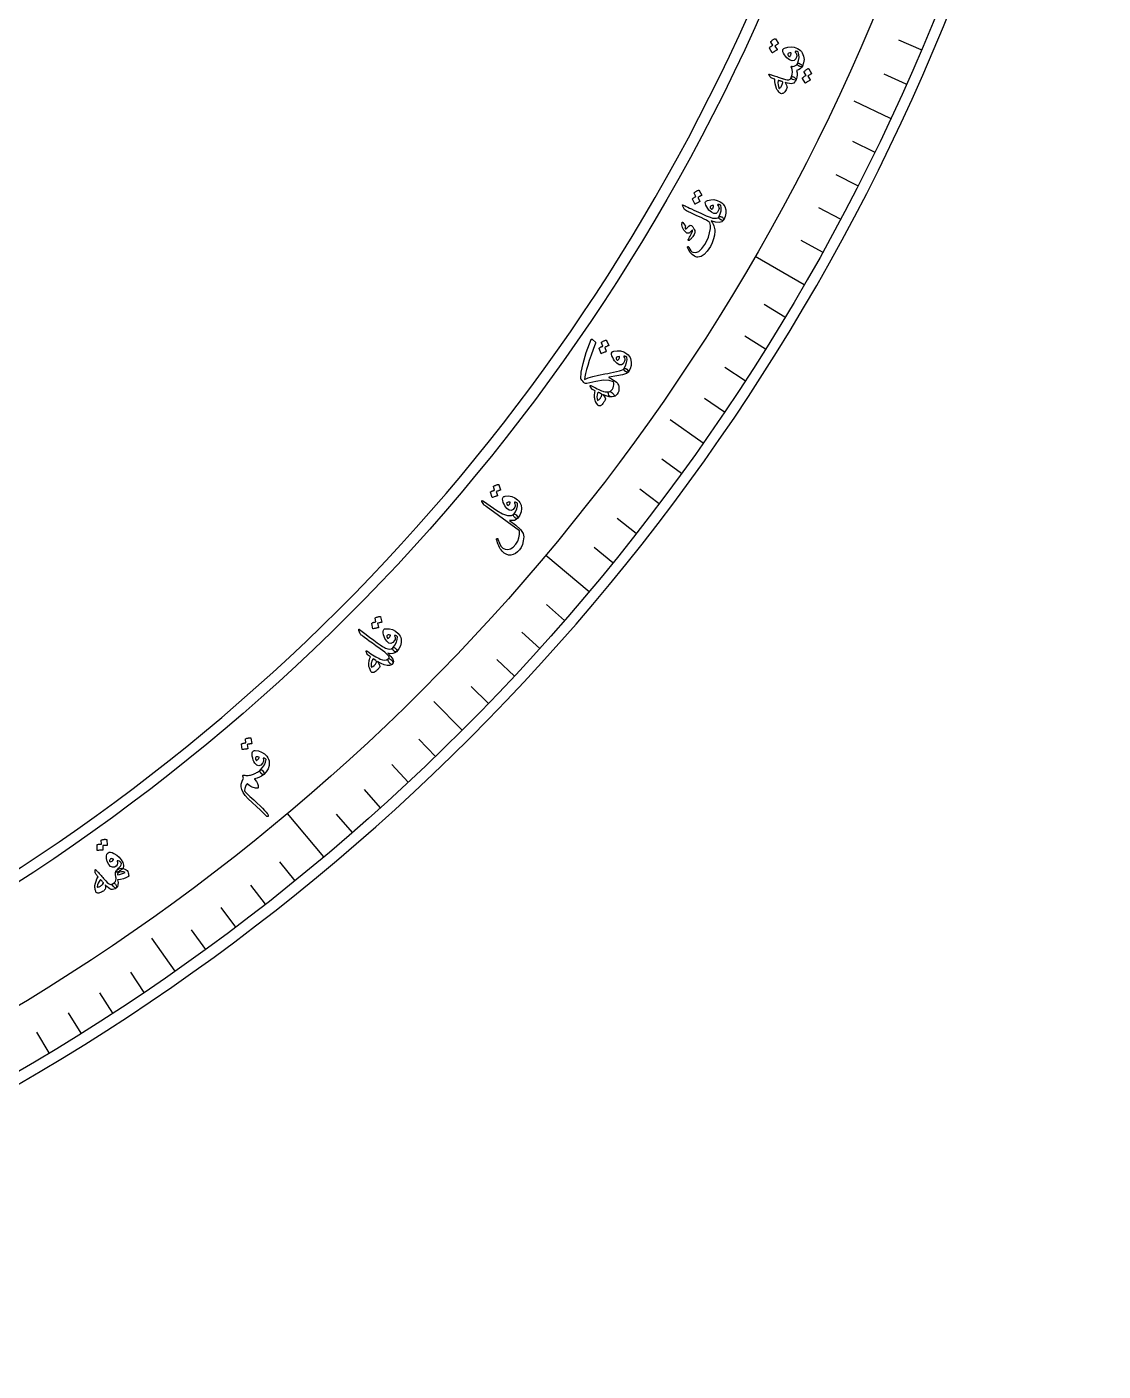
# Model space of a CAD drawing. Header units: millimetres. Extents: x -92 to 92, y -92 to 131.
# Drawn here: x 45.9 to 91.5, y -91.5 to -34.6 of the extents above; entities that cross this region are included whole.
import ezdxf

# ---------------------------------------------------------------- set-up
doc = ezdxf.new("R2010")
doc.units = ezdxf.units.MM
for name, color, linetype in [('CUT_INNER', 6, 'Continuous'), ('CUT_OUTER', 1, 'Continuous'), ('ENGRAVE', 7, 'Continuous'), ('ENGRAVE_FINE', 8, 'Continuous'), ('TEXT', 5, 'Continuous')]:
    doc.layers.add(name, color=color, linetype=linetype)

msp = doc.modelspace()

# ---------------------------------------------------------------- linework, layer by layer
at = {"layer": 'CUT_INNER'}
msp.add_arc((0, 0), 83.7225, 104.414063, 87.539062, dxfattribs=at)
at = {"layer": 'CUT_OUTER'}
msp.add_arc((0, 0), 91.5, 180, 0, dxfattribs=at)
at = {"layer": 'ENGRAVE'}
for points in [[(82.5042, -38.4724), (80.9535, -37.7492)], [(78.8372, -45.5167), (76.7627, -44.3189)], [(74.5702, -52.2146), (73.1685, -51.2332)], [(69.7356, -58.5151), (67.9006, -56.9753)], [(64.3703, -64.3703), (63.1604, -63.1604)], [(58.5151, -69.7356), (56.9753, -67.9006)], [(52.2146, -74.5702), (51.2332, -73.1685)]]:
    msp.add_lwpolyline(points, dxfattribs=at)
for radius in [91.0333, 88.6379, 84.1891]:
    msp.add_circle((0, 0), radius, dxfattribs=at)
at = {"layer": 'ENGRAVE_FINE'}
for points in [[(83.7966, -35.5696), (82.8516, -35.1684)], [(83.1631, -37.0266), (82.2252, -36.609)], [(81.8202, -39.9064), (80.8975, -39.4563)], [(81.1113, -41.3283), (80.1966, -40.8622)], [(80.3777, -42.7376), (79.4712, -42.2556)], [(79.6196, -44.1338), (78.7217, -43.6361)], [(78.0308, -46.8856), (77.1508, -46.3569)], [(77.2007, -48.2403), (76.33, -47.6963)], [(76.347, -49.5803), (75.486, -49.0212)], [(75.4701, -50.9052), (74.619, -50.3311)], [(73.6475, -53.5081), (72.817, -52.9046)], [(72.7025, -54.7852), (71.8826, -54.1674)], [(71.7353, -56.0457), (70.9263, -55.4137)], [(70.7462, -57.2891), (69.9484, -56.6431)], [(68.7037, -59.7233), (67.9289, -59.0497)], [(67.651, -60.9132), (66.888, -60.2263)], [(66.5776, -62.0846), (65.8267, -61.3844)], [(65.4839, -63.2371), (64.7454, -62.5239)], [(63.2371, -65.4839), (62.5239, -64.7454)], [(62.0846, -66.5776), (61.3844, -65.8267)], [(60.9132, -67.651), (60.2263, -66.888)], [(59.7233, -68.7037), (59.0497, -67.9289)], [(57.2891, -70.7462), (56.6431, -69.9484)], [(56.0457, -71.7353), (55.4137, -70.9263)], [(54.7852, -72.7025), (54.1674, -71.8826)], [(53.5081, -73.6475), (52.9046, -72.817)], [(50.9052, -75.4701), (50.3311, -74.619)], [(49.5803, -76.347), (49.0212, -75.486)], [(48.2403, -77.2007), (47.6963, -76.33)], [(46.8856, -78.0308), (46.3569, -77.1508)]]:
    msp.add_lwpolyline(points, dxfattribs=at)
at = {"layer": 'TEXT'}
for points in [[(77.4331, -35.2414), (77.4315, -35.2372), (77.4316, -35.2324), (77.4333, -35.2269), (77.4368, -35.2209), (77.4557, -35.2022), (77.4751, -35.1846), (77.495, -35.1681), (77.5155, -35.1527), (77.5368, -35.1383), (77.559, -35.1249), (77.5822, -35.1124), (77.6064, -35.1009), (77.6129, -35.0995), (77.6187, -35.1002), (77.6239, -35.1031), (77.6284, -35.1081), (77.7555, -35.299), (77.7564, -35.3031), (77.7544, -35.3076), (77.7494, -35.3124), (77.7414, -35.3177), (77.7348, -35.3208), (77.7251, -35.3263), (77.7125, -35.3343), (77.6967, -35.3447), (77.6778, -35.3576), (77.6553, -35.3731), (77.6294, -35.3912), (77.6, -35.4119), (77.6973, -35.5622), (77.6997, -35.5682), (77.6984, -35.5739), (77.6933, -35.5792), (77.6845, -35.5842), (77.6768, -35.5886), (77.6652, -35.5956), (77.6495, -35.6053), (77.6297, -35.6177), (77.6058, -35.633), (77.5775, -35.6516), (77.545, -35.6734), (77.5081, -35.6984), (77.503, -35.7004), (77.4988, -35.7004), (77.4955, -35.6983), (77.4931, -35.6943), (77.3751, -35.5037), (77.3735, -35.4995), (77.3736, -35.4946), (77.3754, -35.4892), (77.3789, -35.4832), (77.394, -35.4668), (77.4099, -35.4515), (77.4266, -35.4373), (77.444, -35.424), (77.462, -35.4118), (77.4804, -35.4004), (77.4994, -35.39), (77.5188, -35.3804)], [(77.942, -35.5624), (77.9516, -35.5476), (77.9667, -35.5331), (77.9871, -35.519), (78.013, -35.5053), (78.1511, -35.4589), (78.289, -35.4453), (78.4266, -35.4647), (78.564, -35.5172), (78.6305, -35.5558), (78.686, -35.5984), (78.7307, -35.6448), (78.7644, -35.6951), (78.8185, -35.8333), (78.8376, -35.9746), (78.8218, -36.1188), (78.771, -36.2659), (78.7611, -36.2785), (78.7455, -36.286), (78.7241, -36.2884), (78.6971, -36.2856), (78.6828, -36.2827), (78.6686, -36.2785), (78.6547, -36.2733), (78.6409, -36.2668), (78.6276, -36.2597), (78.6151, -36.2525), (78.6034, -36.245), (78.5925, -36.2374), (78.5747, -36.2216), (78.5637, -36.2051), (78.5594, -36.1877), (78.5618, -36.1696), (78.6062, -36.0244), (78.6265, -35.8902), (78.6226, -35.7669), (78.5945, -35.6546), (78.56, -35.6437), (78.5317, -35.6367), (78.5098, -35.6336), (78.4941, -35.6344), (78.4796, -35.6373), (78.4692, -35.6413), (78.4628, -35.6465), (78.4605, -35.6528), (78.46, -35.6577), (78.4605, -35.6619), (78.462, -35.6656), (78.4645, -35.6687), (78.5003, -35.712), (78.5232, -35.7558), (78.5333, -35.8001), (78.5304, -35.8449), (78.4883, -35.9597), (78.4233, -36.022), (78.3355, -36.0318), (78.225, -35.9892), (78.1677, -35.9516), (78.1123, -35.9036), (78.0588, -35.8454), (78.0072, -35.7769), (77.966, -35.7108), (77.9415, -35.653), (77.9335, -35.6036), (77.942, -35.5624)], [(78.1585, -35.7537), (78.1545, -35.7797), (78.1635, -35.8058), (78.1855, -35.8318), (78.2206, -35.8579), (78.2267, -35.8605), (78.2313, -35.8621), (78.2343, -35.8626), (78.2356, -35.862), (78.252, -35.8412), (78.2659, -35.8189), (78.2772, -35.7952), (78.2861, -35.7699), (78.2914, -35.7465), (78.2929, -35.726), (78.2906, -35.7083), (78.2845, -35.6934), (78.2352, -35.7025), (78.1978, -35.7155), (78.1722, -35.7326), (78.1585, -35.7537)], [(78.5618, -36.1696), (78.5762, -36.1538), (78.5887, -36.1431), (78.5992, -36.1375), (78.6077, -36.137), (78.619, -36.1401), (78.632, -36.1454), (78.6469, -36.1529), (78.6635, -36.1627), (78.7154, -36.1973), (78.7506, -36.226), (78.7691, -36.2489), (78.771, -36.2659), (78.733, -36.3249), (78.6773, -36.3757), (78.6039, -36.4182), (78.5128, -36.4524), (78.5416, -36.5387), (78.5501, -36.6314), (78.5384, -36.7302), (78.5063, -36.8352), (78.4992, -36.8448), (78.4886, -36.8504), (78.4747, -36.8518), (78.4574, -36.8492), (78.3514, -36.8221), (78.3395, -36.819), (78.3282, -36.8127), (78.3174, -36.803), (78.3071, -36.79), (78.3003, -36.7774), (78.2965, -36.7644), (78.2957, -36.7511), (78.2978, -36.7374), (78.3354, -36.6119), (78.3491, -36.5008), (78.339, -36.4042), (78.3052, -36.3221), (78.3, -36.312), (78.2977, -36.3017), (78.2983, -36.2914), (78.3017, -36.281), (78.3072, -36.2725), (78.3142, -36.2677), (78.3225, -36.2668), (78.3323, -36.2698), (78.3411, -36.2735), (78.3491, -36.2761), (78.3561, -36.2776), (78.3623, -36.278), (78.4273, -36.2606), (78.4822, -36.2367), (78.527, -36.2064), (78.5618, -36.1696)], [(78.8376, -36.5123), (78.8361, -36.508), (78.8362, -36.5031), (78.8381, -36.4976), (78.8416, -36.4914), (78.8608, -36.4723), (78.8806, -36.4544), (78.9009, -36.4376), (78.9217, -36.4219), (78.9432, -36.4072), (78.9657, -36.3935), (78.9892, -36.3808), (79.0136, -36.3691), (79.0201, -36.3676), (79.0259, -36.3684), (79.0311, -36.3713), (79.0356, -36.3764), (79.1603, -36.5705), (79.1612, -36.5746), (79.1591, -36.5792), (79.154, -36.5841), (79.1459, -36.5895), (79.1392, -36.5926), (79.1295, -36.5983), (79.1166, -36.6064), (79.1007, -36.617), (79.0815, -36.6302), (79.0587, -36.646), (79.0324, -36.6645), (79.0027, -36.6855), (79.0981, -36.8383), (79.1004, -36.8444), (79.0989, -36.8502), (79.0938, -36.8556), (79.0848, -36.8607), (79.0771, -36.8652), (79.0653, -36.8723), (79.0494, -36.8822), (79.0294, -36.8948), (79.0052, -36.9105), (78.9765, -36.9294), (78.9435, -36.9516), (78.9062, -36.9771), (78.901, -36.9792), (78.8967, -36.9791), (78.8935, -36.9771), (78.8912, -36.973), (78.7756, -36.7792), (78.774, -36.7749), (78.7742, -36.77), (78.7761, -36.7645), (78.7797, -36.7583), (78.7951, -36.7417), (78.8113, -36.7261), (78.8282, -36.7116), (78.8458, -36.6981), (78.8641, -36.6856), (78.8828, -36.674), (78.902, -36.6633), (78.9216, -36.6536)], [(77.3561, -36.6406), (77.348, -36.6203), (77.3513, -36.6089), (77.366, -36.6063), (77.392, -36.6126), (77.407, -36.6178), (77.428, -36.6248), (77.4549, -36.6334), (77.4876, -36.6438), (77.5265, -36.6562), (77.5718, -36.6709), (77.6234, -36.6879), (77.6813, -36.7072), (77.7383, -36.7261), (77.7892, -36.743), (77.8343, -36.758), (77.8733, -36.7711), (77.9062, -36.7821), (77.9328, -36.7911), (77.9532, -36.7979), (77.9673, -36.8027), (78.0572, -36.8307), (78.1308, -36.8445), (78.1881, -36.8442), (78.229, -36.8298), (78.249, -36.8155), (78.2671, -36.7953), (78.2834, -36.7693), (78.2978, -36.7374), (78.3097, -36.7201), (78.3255, -36.71), (78.3454, -36.7071), (78.3694, -36.7114), (78.396, -36.7214), (78.4215, -36.7344), (78.4459, -36.7505), (78.4693, -36.7696), (78.4879, -36.7887), (78.5002, -36.8061), (78.5064, -36.8216), (78.5063, -36.8352), (78.4771, -36.896), (78.4414, -36.9433), (78.3992, -36.9773), (78.3506, -36.9979), (78.2897, -37.0057), (78.2166, -37.0013), (78.1312, -36.9847), (78.0336, -36.9559), (78.0735, -37.0148), (78.1011, -37.0687), (78.1167, -37.1177), (78.1201, -37.1616), (78.1139, -37.1929), (78.1009, -37.2271), (78.0813, -37.2641), (78.055, -37.304), (78.0234, -37.3442), (77.9935, -37.3763), (77.9653, -37.4003), (77.9388, -37.4162), (77.9109, -37.4259), (77.8852, -37.4289), (77.8617, -37.425), (77.8403, -37.4144), (77.8161, -37.3962), (77.7907, -37.3728), (77.7643, -37.3443), (77.7368, -37.3107), (77.7101, -37.2752), (77.6894, -37.2454), (77.6748, -37.2214), (77.6663, -37.2032), (77.6398, -37.1119), (77.6194, -37.0166), (77.6051, -36.9173), (77.5968, -36.8139), (77.551, -36.7958), (77.5117, -36.7798), (77.4789, -36.7658), (77.4525, -36.7538), (77.4312, -36.7421), (77.4133, -36.7289), (77.3991, -36.7142), (77.3883, -36.6981)], [(77.7455, -36.8646), (77.7346, -36.9619), (77.7362, -37.0497), (77.7504, -37.128), (77.7772, -37.1968), (77.7824, -37.203), (77.7886, -37.2057), (77.7956, -37.205), (77.8036, -37.2009), (77.8255, -37.1817), (77.8458, -37.1593), (77.8647, -37.1338), (77.882, -37.105), (77.8979, -37.073), (77.9122, -37.0379), (77.925, -36.9995), (77.9363, -36.9579), (77.9373, -36.9511), (77.9369, -36.9433), (77.9352, -36.9346), (77.9322, -36.9248), (77.9126, -36.9172), (77.892, -36.9097), (77.8702, -36.9021), (77.8474, -36.8946), (77.8236, -36.887), (77.7986, -36.8796), (77.7726, -36.8721), (77.7455, -36.8646)], [(74.1902, -41.6372), (74.1889, -41.6329), (74.1894, -41.6281), (74.1917, -41.6228), (74.1956, -41.6171), (74.216, -41.6), (74.2368, -41.5841), (74.2581, -41.5693), (74.2798, -41.5557), (74.3022, -41.5432), (74.3255, -41.5317), (74.3497, -41.5212), (74.3747, -41.5118), (74.3813, -41.5109), (74.387, -41.5121), (74.3919, -41.5154), (74.3961, -41.5208), (74.5066, -41.7217), (74.5072, -41.7259), (74.5048, -41.7302), (74.4994, -41.7346), (74.491, -41.7391), (74.4841, -41.7417), (74.4741, -41.7464), (74.4608, -41.7533), (74.4442, -41.7623), (74.4242, -41.7736), (74.4006, -41.7872), (74.3732, -41.803), (74.3422, -41.8212), (74.4265, -41.9791), (74.4284, -41.9853), (74.4265, -41.9908), (74.421, -41.9957), (74.4118, -42), (74.4038, -42.0036), (74.3916, -42.0097), (74.3752, -42.018), (74.3544, -42.0287), (74.3293, -42.0419), (74.2996, -42.0581), (74.2653, -42.077), (74.2265, -42.0989), (74.2212, -42.1004), (74.217, -42.1), (74.2139, -42.0977), (74.2119, -42.0935), (74.1104, -41.8936), (74.1091, -41.8893), (74.1096, -41.8845), (74.1119, -41.8792), (74.1158, -41.8735), (74.1323, -41.8585), (74.1494, -41.8446), (74.1672, -41.8318), (74.1857, -41.8201), (74.2046, -41.8094), (74.224, -41.7996), (74.2437, -41.7908), (74.2639, -41.7829)], [(74.6703, -41.9999), (74.6811, -41.9859), (74.6973, -41.9728), (74.7189, -41.9605), (74.7459, -41.949), (74.8874, -41.9144), (75.0259, -41.9125), (75.1614, -41.9434), (75.2939, -42.0072), (75.3569, -42.0513), (75.4086, -42.0984), (75.4492, -42.1484), (75.4786, -42.2014), (75.5208, -42.3436), (75.528, -42.486), (75.5001, -42.6284), (75.437, -42.7707), (75.4262, -42.7824), (75.41, -42.7886), (75.3885, -42.7892), (75.3617, -42.7841), (75.3477, -42.78), (75.334, -42.7747), (75.3206, -42.7683), (75.3074, -42.7607), (75.2947, -42.7525), (75.2829, -42.7442), (75.2718, -42.7358), (75.2616, -42.7273), (75.2452, -42.7101), (75.2357, -42.6926), (75.2328, -42.675), (75.2367, -42.6571), (75.2932, -42.5162), (75.3247, -42.3842), (75.3312, -42.261), (75.3127, -42.1467), (75.2792, -42.1329), (75.2516, -42.1236), (75.23, -42.1186), (75.2144, -42.1181), (75.1997, -42.1198), (75.1889, -42.1229), (75.1821, -42.1275), (75.1793, -42.1336), (75.1784, -42.1384), (75.1786, -42.1427), (75.1797, -42.1465), (75.1819, -42.1498), (75.214, -42.196), (75.2331, -42.2416), (75.2394, -42.2866), (75.2328, -42.331), (75.1812, -42.4418), (75.1112, -42.4983), (75.0229, -42.5008), (74.9163, -42.449), (74.8624, -42.4067), (74.8112, -42.3543), (74.7628, -42.2917), (74.7171, -42.2191), (74.6817, -42.1497), (74.6621, -42.0901), (74.6583, -42.0402), (74.6703, -41.9999)], [(73.6941, -42.1648), (73.6857, -42.1456), (73.6867, -42.1352), (73.6972, -42.1333), (73.7171, -42.1402), (73.7343, -42.1481), (73.7627, -42.1615), (73.8021, -42.1804), (73.8527, -42.2046), (73.9144, -42.2341), (73.9873, -42.2688), (74.0715, -42.3086), (74.1669, -42.3535), (74.4666, -42.4922), (74.6988, -42.5948), (74.8636, -42.6614), (74.9608, -42.6919), (75.0522, -42.7031), (75.1289, -42.7006), (75.1908, -42.6845), (75.238, -42.6549), (75.2583, -42.6398), (75.2805, -42.6317), (75.3046, -42.6307), (75.3307, -42.6366), (75.3564, -42.6476), (75.3795, -42.662), (75.4, -42.6797), (75.4179, -42.7007), (75.4316, -42.7219), (75.4396, -42.7403), (75.4418, -42.7558), (75.4383, -42.7684), (75.3581, -42.8531), (75.2419, -42.8875), (75.0898, -42.8717), (74.9018, -42.8056), (74.934, -42.8509), (74.9641, -42.9017), (74.9921, -42.958), (75.0181, -43.0198), (75.0378, -43.0793), (75.0513, -43.1366), (75.0586, -43.192), (75.0597, -43.2452), (75.042, -43.4115), (75.0048, -43.5752), (74.948, -43.7364), (74.8716, -43.8948), (74.7437, -44.0972), (74.6117, -44.2399), (74.4761, -44.3229), (74.3369, -44.3464), (74.2984, -44.3418), (74.2627, -44.3335), (74.2299, -44.3218), (74.1999, -44.3065), (74.1024, -44.2332), (74.0214, -44.1485), (73.9569, -44.0526), (73.9086, -43.9453), (73.9063, -43.9362), (73.9059, -43.9274), (73.9075, -43.9191), (73.9111, -43.9112), (73.9156, -43.9057), (73.9214, -43.9025), (73.9285, -43.9015), (73.9369, -43.9028), (73.944, -43.9068), (73.9508, -43.9133), (73.9572, -43.9221), (73.9634, -43.9334), (74.0081, -44.0147), (74.0508, -44.0767), (74.0916, -44.1195), (74.1306, -44.1428), (74.2579, -44.1553), (74.386, -44.1038), (74.5145, -43.9882), (74.6433, -43.8085), (74.7227, -43.6582), (74.7881, -43.4961), (74.8395, -43.3223), (74.877, -43.137), (74.8817, -43.0713), (74.8777, -43.0087), (74.8648, -42.9493), (74.843, -42.8929), (74.8325, -42.8763), (74.8149, -42.8584), (74.7904, -42.839), (74.759, -42.8182), (74.7041, -42.7868), (74.6099, -42.7387), (74.4766, -42.6741), (74.3042, -42.5929), (74.2138, -42.5507), (74.1358, -42.5142), (74.0701, -42.4836), (74.0168, -42.4588), (73.9755, -42.4396), (73.946, -42.4259), (73.9283, -42.4176), (73.9225, -42.4149), (73.8622, -42.3856), (73.8154, -42.3571), (73.7822, -42.3295), (73.7625, -42.3028)], [(74.8699, -42.2087), (74.8637, -42.2343), (74.8705, -42.2611), (74.8902, -42.2889), (74.923, -42.3178), (74.9289, -42.3209), (74.9333, -42.3229), (74.9362, -42.3236), (74.9376, -42.3231), (74.9557, -42.3038), (74.9714, -42.2828), (74.9847, -42.2601), (74.9957, -42.2357), (75.0029, -42.2128), (75.0061, -42.1924), (75.0053, -42.1746), (75.0005, -42.1593), (74.9506, -42.1642), (74.9122, -42.174), (74.8853, -42.1889), (74.8699, -42.2087)], [(73.6738, -42.8758), (73.6767, -42.8721), (73.6805, -42.8695), (73.685, -42.8681), (73.6903, -42.8679), (73.6942, -42.8691), (73.6981, -42.871), (73.702, -42.8736), (73.7058, -42.8769), (73.7962, -42.9911), (73.8048, -43.0036), (73.8105, -43.0148), (73.8133, -43.0247), (73.8131, -43.0332), (73.805, -43.0653), (73.8017, -43.0948), (73.8032, -43.1216), (73.8097, -43.1457), (73.8159, -43.1534), (73.8269, -43.1543), (73.8426, -43.1484), (73.863, -43.1357), (73.8744, -43.1259), (73.8858, -43.1156), (73.8972, -43.1047), (73.9085, -43.0932), (73.9199, -43.081), (73.9314, -43.068), (73.943, -43.0541), (73.9547, -43.0393), (74.0105, -42.9972), (74.0688, -43.0072), (74.1298, -43.0695), (74.1932, -43.184), (74.2082, -43.2248), (74.2171, -43.2613), (74.2199, -43.2936), (74.2167, -43.3216), (74.2075, -43.3491), (74.1898, -43.3842), (74.1635, -43.4268), (74.1288, -43.477), (74.1104, -43.5022), (74.092, -43.5256), (74.0736, -43.5472), (74.0552, -43.5668), (74.0372, -43.5849), (74.0199, -43.6015), (74.0035, -43.6168), (73.9879, -43.6307), (73.9757, -43.6378), (73.9645, -43.6413), (73.9543, -43.6414), (73.945, -43.638), (73.9371, -43.6315), (73.9333, -43.6237), (73.9337, -43.6146), (73.9381, -43.6043), (73.954, -43.5725), (73.9727, -43.5367), (73.994, -43.497), (74.018, -43.4533), (74.0627, -43.3718), (74.0945, -43.3063), (74.1135, -43.2569), (74.1197, -43.2237), (74.1192, -43.2186), (74.1169, -43.2147), (74.1127, -43.2119), (74.1068, -43.2103), (74.1025, -43.2104), (74.0975, -43.2123), (74.0919, -43.216), (74.0855, -43.2215), (74.0328, -43.2762), (74.0095, -43.2983), (73.9863, -43.3152), (73.963, -43.327), (73.9398, -43.3337), (73.9155, -43.3366), (73.8937, -43.334), (73.8744, -43.3258), (73.8576, -43.312), (73.7563, -43.199), (73.6919, -43.0886), (73.6644, -42.9809), (73.6738, -42.8758)], [(69.8218, -47.8291), (69.8262, -47.8235), (69.8309, -47.8193), (69.8358, -47.8163), (69.8409, -47.8147), (69.849, -47.814), (69.8577, -47.8163), (69.867, -47.8217), (69.8769, -47.8302), (70.0069, -47.9528), (70.0123, -47.9594), (70.0152, -47.9668), (70.0154, -47.9752), (70.0131, -47.9845), (69.9116, -48.2527), (69.822, -48.4992), (69.7447, -48.7241), (69.6797, -48.9275), (69.6275, -49.1093), (69.5882, -49.2694), (69.562, -49.4078), (69.549, -49.5245), (69.7037, -49.4596), (69.8989, -49.3995), (70.1347, -49.3441), (70.4111, -49.293), (70.526, -49.2718), (70.6466, -49.2474), (70.7729, -49.2197), (70.9049, -49.1886), (71.0254, -49.1572), (71.1171, -49.1283), (71.1801, -49.102), (71.2144, -49.0785), (71.2512, -49.0555), (71.2921, -49.0603), (71.3373, -49.093), (71.3865, -49.1534), (71.398, -49.1722), (71.4048, -49.1878), (71.4068, -49.2001), (71.404, -49.2092), (71.3219, -49.268), (71.1587, -49.3233), (70.9147, -49.3747), (70.5899, -49.4213), (70.5761, -49.4279), (70.5692, -49.4341), (70.5691, -49.4401), (70.5758, -49.4458), (70.6838, -49.5008), (70.7747, -49.5523), (70.8484, -49.6004), (70.905, -49.6451), (70.9353, -49.6829), (70.9597, -49.7219), (70.9784, -49.7618), (70.9912, -49.8028), (71.0038, -49.8771), (71.0042, -49.948), (70.9924, -50.0156), (70.9685, -50.0797), (70.9317, -50.1446), (70.8889, -50.1946), (70.8401, -50.2297), (70.7854, -50.2499), (70.7132, -50.2601), (70.6545, -50.2541), (70.6092, -50.2319), (70.5773, -50.1937), (70.5534, -50.1396), (70.5473, -50.0967), (70.5592, -50.065), (70.5891, -50.0445), (70.6401, -50.0181), (70.6846, -49.9815), (70.7225, -49.9348), (70.7539, -49.8779), (70.7759, -49.8155), (70.786, -49.7522), (70.7842, -49.688), (70.7705, -49.6229), (70.5936, -49.5673), (70.3469, -49.5614), (70.0304, -49.6043), (69.6442, -49.6952), (69.6116, -49.6993), (69.58, -49.6937), (69.5495, -49.6784), (69.5201, -49.6533), (69.4667, -49.5981), (69.428, -49.5533), (69.4038, -49.5189), (69.3941, -49.4949), (69.405, -49.2178), (69.4806, -48.8493), (69.6194, -48.3891), (69.8197, -47.8367), (69.8203, -47.8357), (69.8207, -47.8347), (69.8208, -47.8338), (69.8208, -47.8329), (69.8207, -47.832), (69.8208, -47.831), (69.8212, -47.8301), (69.8218, -47.8291)], [(70.2626, -47.9688), (70.2617, -47.9644), (70.2626, -47.9597), (70.2653, -47.9546), (70.2697, -47.9492), (70.2915, -47.934), (70.3137, -47.92), (70.3362, -47.9072), (70.359, -47.8955), (70.3824, -47.885), (70.4066, -47.8756), (70.4316, -47.8673), (70.4574, -47.86), (70.464, -47.8597), (70.4696, -47.8615), (70.4742, -47.8652), (70.4779, -47.8709), (70.5703, -48.0807), (70.5706, -48.0849), (70.5678, -48.089), (70.5621, -48.0929), (70.5533, -48.0967), (70.5463, -48.0986), (70.5358, -48.1024), (70.522, -48.1081), (70.5047, -48.1157), (70.4838, -48.1252), (70.459, -48.1366), (70.4304, -48.15), (70.3979, -48.1654), (70.4681, -48.3301), (70.4694, -48.3364), (70.4671, -48.3417), (70.4612, -48.3461), (70.4516, -48.3496), (70.4434, -48.3526), (70.4307, -48.3575), (70.4135, -48.3644), (70.3919, -48.3732), (70.3657, -48.3842), (70.3347, -48.3977), (70.2989, -48.4136), (70.2583, -48.4319), (70.2529, -48.433), (70.2488, -48.4322), (70.2459, -48.4297), (70.2442, -48.4253), (70.1606, -48.2173), (70.1598, -48.2129), (70.1607, -48.2081), (70.1634, -48.2031), (70.1678, -48.1977), (70.1856, -48.1842), (70.2038, -48.1719), (70.2227, -48.1607), (70.2421, -48.1506), (70.2619, -48.1416), (70.2821, -48.1336), (70.3025, -48.1265), (70.3232, -48.1204)], [(70.7091, -48.3722), (70.7211, -48.3592), (70.7384, -48.3475), (70.761, -48.3371), (70.7888, -48.3281), (70.9329, -48.306), (71.071, -48.3162), (71.2033, -48.3588), (71.3297, -48.434), (71.3885, -48.4835), (71.436, -48.5349), (71.4721, -48.5882), (71.4967, -48.6436), (71.5263, -48.789), (71.521, -48.9315), (71.4807, -49.0709), (71.4055, -49.2071), (71.3936, -49.2178), (71.3769, -49.2226), (71.3555, -49.2212), (71.3293, -49.2139), (71.3157, -49.2085), (71.3025, -49.202), (71.2897, -49.1945), (71.2772, -49.1858), (71.2653, -49.1765), (71.2543, -49.1672), (71.244, -49.1579), (71.2345, -49.1485), (71.2197, -49.1299), (71.2117, -49.1117), (71.2104, -49.0939), (71.2158, -49.0764), (71.2845, -48.941), (71.3274, -48.8122), (71.3446, -48.6901), (71.3362, -48.5746), (71.304, -48.558), (71.2774, -48.5462), (71.2563, -48.5394), (71.2408, -48.5375), (71.226, -48.5379), (71.215, -48.5401), (71.2078, -48.5441), (71.2044, -48.5499), (71.2031, -48.5546), (71.2029, -48.5589), (71.2038, -48.5628), (71.2057, -48.5662), (71.2336, -48.615), (71.2487, -48.6621), (71.251, -48.7075), (71.2405, -48.7512), (71.1794, -48.857), (71.1047, -48.9073), (71.0165, -48.9019), (70.9149, -48.8411), (70.8649, -48.7942), (70.8185, -48.7375), (70.7757, -48.6709), (70.7366, -48.5946), (70.7074, -48.5224), (70.6931, -48.4613), (70.6936, -48.4112), (70.7091, -48.3722)], [(70.8897, -48.5976), (70.8813, -48.6226), (70.8857, -48.6498), (70.9029, -48.6793), (70.933, -48.7109), (70.9386, -48.7146), (70.9429, -48.7169), (70.9457, -48.7179), (70.9471, -48.7175), (70.9668, -48.6999), (70.9843, -48.6803), (70.9996, -48.6588), (71.0127, -48.6355), (71.0218, -48.6133), (71.0268, -48.5933), (71.0276, -48.5755), (71.0241, -48.5598), (70.974, -48.5603), (70.9349, -48.5668), (70.9068, -48.5792), (70.8897, -48.5976)], [(70.5927, -50.0439), (70.6267, -50.0399), (70.6627, -50.0502), (70.7006, -50.0749), (70.7406, -50.114), (70.7803, -50.165), (70.8012, -50.2043), (70.8034, -50.232), (70.7868, -50.2478), (70.7003, -50.2644), (70.593, -50.2545), (70.4647, -50.2181), (70.3156, -50.1553), (70.3748, -50.232), (70.4129, -50.2965), (70.4299, -50.3487), (70.4257, -50.3885), (70.4176, -50.4057), (70.4078, -50.4235), (70.3964, -50.4419), (70.3834, -50.4609), (70.369, -50.4806), (70.3538, -50.501), (70.3377, -50.5221), (70.3206, -50.544), (70.2883, -50.5809), (70.2607, -50.6085), (70.2379, -50.6269), (70.2197, -50.6359), (70.1825, -50.6396), (70.1513, -50.6357), (70.1259, -50.6241), (70.1064, -50.6049), (70.0547, -50.5229), (70.0164, -50.4562), (69.9916, -50.4048), (69.9802, -50.3686), (69.9745, -50.3272), (69.9709, -50.2851), (69.9693, -50.2424), (69.9697, -50.199), (69.9723, -50.1545), (69.977, -50.1087), (69.9838, -50.0615), (69.9928, -50.0129), (69.9042, -49.9652), (69.8859, -49.9553), (69.871, -49.9446), (69.8593, -49.9331), (69.8509, -49.9209), (69.7883, -49.8105), (69.7832, -49.7931), (69.7899, -49.7851), (69.8085, -49.7862), (69.839, -49.7966), (69.9278, -49.8415), (70.0095, -49.8821), (70.0842, -49.9185), (70.1519, -49.9507), (70.2127, -49.9783), (70.2665, -50.0009), (70.3135, -50.0186), (70.3536, -50.0314), (70.4235, -50.0477), (70.4866, -50.0552), (70.543, -50.0539), (70.5927, -50.0439)], [(70.1153, -50.0659), (70.0849, -50.1716), (70.0719, -50.2651), (70.0761, -50.3464), (70.0978, -50.4154), (70.1195, -50.4071), (70.1423, -50.393), (70.1662, -50.3728), (70.1912, -50.3468), (70.2039, -50.3306), (70.2161, -50.3138), (70.2277, -50.2964), (70.2387, -50.2784), (70.2489, -50.2596), (70.258, -50.2398), (70.2661, -50.2191), (70.273, -50.1974), (70.2743, -50.1675), (70.2589, -50.1401), (70.227, -50.1149), (70.1784, -50.092), (70.1547, -50.0834), (70.1363, -50.0761), (70.1232, -50.0703), (70.1153, -50.0659)], [(65.6903, -54.0613), (65.6899, -54.0568), (65.6912, -54.0522), (65.6943, -54.0474), (65.6992, -54.0424), (65.7223, -54.0292), (65.7456, -54.0172), (65.7691, -54.0064), (65.7929, -53.9969), (65.8172, -53.9885), (65.8421, -53.9813), (65.8677, -53.9752), (65.8941, -53.9704), (65.9007, -53.9707), (65.9061, -53.9729), (65.9104, -53.977), (65.9135, -53.983), (65.9868, -54.2003), (65.9867, -54.2045), (65.9836, -54.2083), (65.9775, -54.2117), (65.9684, -54.2146), (65.9612, -54.2159), (65.9505, -54.2188), (65.9362, -54.2232), (65.9183, -54.2292), (65.8966, -54.2368), (65.8709, -54.246), (65.8412, -54.2568), (65.8075, -54.2692), (65.8626, -54.4395), (65.8634, -54.4459), (65.8606, -54.451), (65.8543, -54.4548), (65.8445, -54.4574), (65.836, -54.4597), (65.8229, -54.4634), (65.8053, -54.4687), (65.783, -54.4756), (65.7559, -54.4842), (65.7238, -54.4949), (65.6867, -54.5075), (65.6446, -54.5221), (65.6392, -54.5227), (65.6351, -54.5216), (65.6325, -54.5188), (65.6312, -54.5143), (65.5665, -54.2996), (65.5661, -54.2952), (65.5674, -54.2905), (65.5706, -54.2857), (65.5755, -54.2808), (65.5943, -54.2689), (65.6136, -54.2583), (65.6334, -54.2488), (65.6536, -54.2405), (65.6742, -54.2333), (65.695, -54.2271), (65.716, -54.2219), (65.7372, -54.2177)], [(66.099, -54.5029), (66.1121, -54.4911), (66.1303, -54.481), (66.1537, -54.4727), (66.1823, -54.4662), (66.3277, -54.457), (66.4644, -54.4795), (66.5924, -54.5338), (66.7115, -54.6201), (66.7657, -54.6746), (66.8084, -54.73), (66.8395, -54.7864), (66.8591, -54.8437), (66.8756, -54.9912), (66.8576, -55.1326), (66.805, -55.2679), (66.7179, -55.3968), (66.7051, -55.4064), (66.6881, -55.4097), (66.6668, -55.4064), (66.6414, -55.3968), (66.6283, -55.3902), (66.6157, -55.3826), (66.6036, -55.3739), (66.592, -55.3641), (66.581, -55.3538), (66.5708, -55.3435), (66.5614, -55.3333), (66.5528, -55.3232), (66.5398, -55.3033), (66.5334, -55.2845), (66.5337, -55.2666), (66.5407, -55.2497), (66.6212, -55.121), (66.6754, -54.9965), (66.7035, -54.8764), (66.7054, -54.7607), (66.6749, -54.7412), (66.6494, -54.7271), (66.629, -54.7184), (66.6137, -54.7152), (66.5989, -54.7142), (66.5878, -54.7154), (66.5803, -54.7188), (66.5764, -54.7243), (66.5747, -54.7289), (66.5741, -54.7331), (66.5746, -54.737), (66.5762, -54.7406), (66.5996, -54.7918), (66.6104, -54.84), (66.6087, -54.8854), (66.5943, -54.928), (66.524, -55.0279), (66.4451, -55.0713), (66.3578, -55.0581), (66.262, -54.9884), (66.2163, -54.9372), (66.1752, -54.8766), (66.1386, -54.8065), (66.1065, -54.7269), (66.0838, -54.6524), (66.075, -54.5903), (66.0801, -54.5405), (66.099, -54.5029)], [(65.8338, -55.0666), (66.074, -55.2082), (66.2784, -55.2807), (66.4471, -55.2842), (66.5797, -55.2187), (66.5951, -55.2202), (66.6166, -55.2343), (66.6443, -55.261), (66.6782, -55.3004), (66.7037, -55.3328), (66.719, -55.3593), (66.7243, -55.38), (66.7195, -55.3948), (66.6536, -55.4542), (66.5741, -55.4896), (66.4811, -55.5012), (66.3747, -55.4889), (66.6436, -55.6959), (66.8335, -55.8817), (66.9441, -56.0466), (66.9754, -56.1905), (66.9535, -56.3595), (66.9157, -56.5068), (66.862, -56.6325), (66.7925, -56.7364), (66.7072, -56.8266), (66.6174, -56.8937), (66.5231, -56.9377), (66.4245, -56.9586), (66.326, -56.9551), (66.2319, -56.9257), (66.1422, -56.8706), (66.0568, -56.7898), (66.0167, -56.7403), (65.9796, -56.6872), (65.9456, -56.6307), (65.9145, -56.5706), (65.8866, -56.5068), (65.8619, -56.4393), (65.8404, -56.3681), (65.822, -56.2931), (65.8213, -56.2836), (65.8225, -56.2748), (65.8255, -56.2669), (65.8304, -56.2596), (65.8358, -56.2548), (65.8421, -56.2519), (65.8492, -56.251), (65.8571, -56.252), (65.8649, -56.2555), (65.8715, -56.2618), (65.877, -56.2709), (65.8813, -56.2828), (65.9393, -56.4486), (66.0087, -56.5757), (66.0898, -56.6642), (66.1827, -56.7138), (66.3016, -56.7277), (66.4177, -56.696), (66.531, -56.6186), (66.6411, -56.4955), (66.718, -56.3691), (66.7695, -56.2326), (66.7959, -56.086), (66.7969, -55.9294), (65.3845, -54.9055), (65.3509, -54.8808), (65.3237, -54.8585), (65.3028, -54.8387), (65.2882, -54.8212), (65.2014, -54.6858), (65.2031, -54.6633), (65.2156, -54.6549), (65.239, -54.6604), (65.2731, -54.6799)], [(66.2587, -54.7437), (66.2481, -54.7678), (66.25, -54.7953), (66.2646, -54.8261), (66.2917, -54.8604), (66.2969, -54.8645), (66.3009, -54.8672), (66.3037, -54.8684), (66.3051, -54.8682), (66.3263, -54.8524), (66.3455, -54.8345), (66.3626, -54.8145), (66.3777, -54.7924), (66.3889, -54.7711), (66.3956, -54.7516), (66.398, -54.7339), (66.3959, -54.718), (66.346, -54.714), (66.3064, -54.717), (66.2773, -54.7268), (66.2587, -54.7437)], [(60.6817, -59.6286), (60.6817, -59.6241), (60.6834, -59.6196), (60.6869, -59.6151), (60.6922, -59.6106), (60.7164, -59.5995), (60.7406, -59.5896), (60.7651, -59.5809), (60.7896, -59.5735), (60.8145, -59.5672), (60.84, -59.5622), (60.866, -59.5585), (60.8927, -59.5559), (60.8992, -59.5568), (60.9044, -59.5595), (60.9083, -59.564), (60.9109, -59.5702), (60.9649, -59.7931), (60.9644, -59.7973), (60.9609, -59.8008), (60.9546, -59.8036), (60.9452, -59.8058), (60.938, -59.8065), (60.927, -59.8084), (60.9124, -59.8115), (60.8941, -59.8159), (60.8718, -59.8216), (60.8454, -59.8285), (60.8149, -59.8366), (60.7802, -59.846), (60.8201, -60.0205), (60.8203, -60.0269), (60.8171, -60.0318), (60.8105, -60.0351), (60.8005, -60.0368), (60.7918, -60.0382), (60.7785, -60.0408), (60.7604, -60.0446), (60.7376, -60.0494), (60.7099, -60.0557), (60.677, -60.0634), (60.6389, -60.0728), (60.5957, -60.0836), (60.5902, -60.0837), (60.5862, -60.0823), (60.5839, -60.0792), (60.583, -60.0746), (60.5375, -59.8551), (60.5374, -59.8506), (60.5391, -59.8461), (60.5427, -59.8416), (60.548, -59.8372), (60.5678, -59.827), (60.588, -59.8181), (60.6085, -59.8104), (60.6294, -59.8039), (60.6505, -59.7985), (60.6718, -59.7942), (60.6931, -59.7909), (60.7146, -59.7885)], [(61.2478, -61.4663), (61.2256, -61.4257), (61.2146, -61.3929), (61.2149, -61.3677), (61.2265, -61.3502), (61.2479, -61.3318), (61.2629, -61.3148), (61.2716, -61.2991), (61.2739, -61.2848), (61.2601, -61.2423), (61.2238, -61.1929), (61.1651, -61.1365), (61.0839, -61.0731), (60.8885, -60.9306), (60.7147, -60.8035), (60.5626, -60.6918), (60.4322, -60.5956), (60.3232, -60.5149), (60.2356, -60.45), (60.1694, -60.4009), (60.1244, -60.3676), (60.0959, -60.3443), (60.0735, -60.3235), (60.0571, -60.3053), (60.0468, -60.2896), (59.9922, -60.1562), (59.9858, -60.1194), (59.9886, -60.0991), (60.0009, -60.0953), (60.0224, -60.1079), (60.2458, -60.2814), (60.4449, -60.4332), (60.6195, -60.5636), (60.7697, -60.6725), (60.8954, -60.7602), (60.9962, -60.8272), (61.0724, -60.8736), (61.1237, -60.8992), (61.2207, -60.9287), (61.3035, -60.9362), (61.3719, -60.9217), (61.4261, -60.8853), (61.4434, -60.874), (61.4646, -60.871), (61.4896, -60.8764), (61.5185, -60.8902), (61.5422, -60.9061), (61.5622, -60.9252), (61.5786, -60.9475), (61.5913, -60.9731), (61.5988, -60.9974), (61.601, -61.0179), (61.5979, -61.0346), (61.5897, -61.0475), (61.5163, -61.1019), (61.4301, -61.1301), (61.3312, -61.1318), (61.2198, -61.1073), (61.3514, -61.2475), (61.4311, -61.3683), (61.4588, -61.4695), (61.4345, -61.5512), (61.4223, -61.5665), (61.4098, -61.5777), (61.3968, -61.5847), (61.3834, -61.5877), (61.3668, -61.5869), (61.3498, -61.5805), (61.3324, -61.5688), (61.3146, -61.5515), (61.3056, -61.5407), (61.2967, -61.53), (61.288, -61.5194), (61.2794, -61.5089), (61.271, -61.4984), (61.2629, -61.4878), (61.2552, -61.4771), (61.2478, -61.4663)], [(61.05, -60.1045), (61.0641, -60.0938), (61.0831, -60.0854), (61.1072, -60.0792), (61.1362, -60.0752), (61.2819, -60.0788), (61.4161, -60.1133), (61.5387, -60.1786), (61.6499, -60.275), (61.699, -60.3341), (61.7367, -60.393), (61.7627, -60.4519), (61.7772, -60.5108), (61.7807, -60.6591), (61.7503, -60.7984), (61.686, -60.9285), (61.5879, -61.0493), (61.5743, -61.0578), (61.557, -61.0595), (61.5362, -61.0544), (61.5117, -61.0425), (61.4992, -61.0349), (61.4874, -61.0261), (61.4761, -61.0164), (61.4653, -61.0056), (61.4553, -60.9944), (61.446, -60.9833), (61.4376, -60.9723), (61.4299, -60.9614), (61.4187, -60.9405), (61.414, -60.9212), (61.4158, -60.9034), (61.4243, -60.8871), (61.5158, -60.766), (61.5808, -60.6468), (61.6193, -60.5297), (61.6314, -60.4146), (61.6027, -60.3925), (61.5785, -60.3762), (61.559, -60.3657), (61.544, -60.3611), (61.5294, -60.3589), (61.5182, -60.3591), (61.5104, -60.3618), (61.5061, -60.3669), (61.504, -60.3713), (61.503, -60.3755), (61.5032, -60.3795), (61.5044, -60.3832), (61.5232, -60.4362), (61.5298, -60.4852), (61.524, -60.5303), (61.506, -60.5714), (61.4272, -60.6648), (61.3448, -60.7011), (61.2589, -60.6802), (61.1697, -60.6024), (61.1287, -60.5474), (61.093, -60.4834), (61.0627, -60.4103), (61.0377, -60.3283), (61.0217, -60.2521), (61.0184, -60.1894), (61.0278, -60.1402), (61.05, -60.1045)], [(61.1878, -60.3583), (61.1752, -60.3814), (61.1747, -60.409), (61.1865, -60.441), (61.2105, -60.4775), (61.2154, -60.4821), (61.2191, -60.4851), (61.2217, -60.4866), (61.2232, -60.4864), (61.2457, -60.4725), (61.2663, -60.4564), (61.2852, -60.438), (61.3022, -60.4173), (61.3151, -60.3971), (61.3236, -60.3783), (61.3275, -60.3609), (61.3269, -60.3448), (61.2774, -60.3365), (61.2378, -60.3359), (61.2079, -60.3432), (61.1878, -60.3583)], [(60.8947, -61.3591), (60.9914, -61.3941), (61.079, -61.4042), (61.1573, -61.3896), (61.2265, -61.3502), (61.2462, -61.3401), (61.2688, -61.3388), (61.2942, -61.3463), (61.3227, -61.3627), (61.3361, -61.373), (61.3494, -61.384), (61.3624, -61.3956), (61.3751, -61.4079), (61.3874, -61.4211), (61.3987, -61.4351), (61.409, -61.45), (61.4185, -61.4659), (61.4325, -61.4936), (61.4401, -61.5167), (61.4414, -61.5353), (61.4363, -61.5494), (61.4058, -61.5798), (61.371, -61.6037), (61.332, -61.6209), (61.2886, -61.6315), (61.1834, -61.6303), (61.0642, -61.601), (60.9309, -61.5437), (60.7837, -61.4583), (60.8342, -61.5451), (60.864, -61.6164), (60.8731, -61.6722), (60.8614, -61.7125), (60.8497, -61.7289), (60.8368, -61.7457), (60.8226, -61.7628), (60.8072, -61.7802), (60.7904, -61.7981), (60.7721, -61.8165), (60.7523, -61.8355), (60.7311, -61.8551), (60.6907, -61.8897), (60.6578, -61.9144), (60.6322, -61.9292), (60.614, -61.934), (60.5758, -61.9333), (60.5447, -61.9248), (60.5208, -61.9084), (60.504, -61.8841), (60.4638, -61.7963), (60.4348, -61.7262), (60.4172, -61.6736), (60.4109, -61.6386), (60.4099, -61.5988), (60.4117, -61.5572), (60.4161, -61.5138), (60.4233, -61.4686), (60.4332, -61.4217), (60.4458, -61.3729), (60.461, -61.3224), (60.479, -61.2701), (60.3962, -61.208), (60.3867, -61.2001), (60.3779, -61.1928), (60.37, -61.186), (60.3629, -61.1798), (60.3567, -61.1739), (60.3519, -61.1681), (60.3482, -61.1625), (60.3458, -61.157), (60.2976, -61.0356), (60.2937, -61.017), (60.3017, -61.01), (60.3217, -61.0145), (60.3536, -61.0307), (60.4259, -61.0829), (60.497, -61.1318), (60.5669, -61.1773), (60.6356, -61.2196), (60.7029, -61.2588), (60.7685, -61.2951), (60.8325, -61.3285), (60.8947, -61.3591)], [(60.5906, -61.3469), (60.5815, -61.3635), (60.5723, -61.3811), (60.5632, -61.3996), (60.554, -61.419), (60.5452, -61.4395), (60.5374, -61.4614), (60.5304, -61.4847), (60.5243, -61.5093), (60.5186, -61.5336), (60.5144, -61.5576), (60.5118, -61.5815), (60.5108, -61.6051), (60.5115, -61.6284), (60.514, -61.6513), (60.5182, -61.6738), (60.5244, -61.6958), (60.5846, -61.6736), (60.64, -61.6333), (60.6906, -61.5747), (60.7363, -61.498), (60.7392, -61.4818), (60.7352, -61.464), (60.7241, -61.4446), (60.706, -61.4235)], [(55.1876, -64.747), (55.1879, -64.7425), (55.19, -64.7381), (55.1939, -64.734), (55.1996, -64.73), (55.2247, -64.721), (55.2497, -64.7133), (55.2748, -64.7068), (55.2999, -64.7016), (55.3252, -64.6976), (55.3511, -64.6948), (55.3774, -64.6934), (55.4041, -64.6932), (55.4106, -64.6947), (55.4155, -64.6978), (55.419, -64.7026), (55.421, -64.7091), (55.4551, -64.9358), (55.4542, -64.9399), (55.4505, -64.9431), (55.4439, -64.9454), (55.4344, -64.9467), (55.4272, -64.9467), (55.4161, -64.9477), (55.4012, -64.9495), (55.3826, -64.9523), (55.3599, -64.956), (55.333, -64.9605), (55.3019, -64.9659), (55.2665, -64.9722), (55.2909, -65.1496), (55.2905, -65.156), (55.2869, -65.1605), (55.28, -65.1632), (55.2699, -65.164), (55.2612, -65.1647), (55.2476, -65.1662), (55.2293, -65.1683), (55.2061, -65.1711), (55.178, -65.1749), (55.1445, -65.1797), (55.1058, -65.1856), (55.0618, -65.1927), (55.0563, -65.1923), (55.0525, -65.1905), (55.0504, -65.1872), (55.0499, -65.1826), (55.0239, -64.9599), (55.0242, -64.9554), (55.0264, -64.9511), (55.0303, -64.9469), (55.036, -64.9429), (55.0567, -64.9346), (55.0775, -64.9275), (55.0987, -64.9216), (55.12, -64.917), (55.1415, -64.9135), (55.1631, -64.9111), (55.1846, -64.9096), (55.2063, -64.9092)], [(55.5124, -65.2535), (55.5274, -65.2441), (55.5471, -65.2374), (55.5717, -65.2333), (55.6009, -65.2319), (55.7457, -65.2484), (55.8763, -65.2945), (55.9927, -65.3705), (56.0949, -65.4762), (56.1387, -65.5394), (56.171, -65.6015), (56.1918, -65.6624), (56.201, -65.7223), (56.1914, -65.8704), (56.1488, -66.0065), (56.0733, -66.1304), (55.9649, -66.242), (55.9506, -66.2493), (55.9333, -66.2495), (55.913, -66.2426), (55.8896, -66.2286), (55.8779, -66.2198), (55.8669, -66.2101), (55.8565, -66.1994), (55.8467, -66.1878), (55.8377, -66.1757), (55.8295, -66.1638), (55.822, -66.1521), (55.8153, -66.1406), (55.806, -66.1188), (55.803, -66.0991), (55.8064, -66.0815), (55.8163, -66.0661), (55.9181, -65.9535), (55.9933, -65.8405), (56.0421, -65.7272), (56.0643, -65.6136), (56.0376, -65.5891), (56.015, -65.5707), (55.9964, -65.5586), (55.9819, -65.5527), (55.9676, -65.5492), (55.9564, -65.5484), (55.9484, -65.5504), (55.9436, -65.5551), (55.9411, -65.5593), (55.9398, -65.5634), (55.9396, -65.5674), (55.9406, -65.5712), (55.9546, -65.6256), (55.9568, -65.6751), (55.9471, -65.7194), (55.9255, -65.7588), (55.8388, -65.8449), (55.7535, -65.8737), (55.6698, -65.8454), (55.5878, -65.76), (55.5518, -65.7016), (55.5219, -65.6347), (55.4982, -65.5593), (55.4805, -65.4753), (55.4713, -65.398), (55.4735, -65.3353), (55.4872, -65.2871), (55.5124, -65.2535)], [(55.6274, -65.5185), (55.6127, -65.5404), (55.6098, -65.5678), (55.6187, -65.6007), (55.6394, -65.6392), (55.6439, -65.6442), (55.6474, -65.6475), (55.6498, -65.6492), (55.6513, -65.6492), (55.6749, -65.6374), (55.6969, -65.6231), (55.7173, -65.6064), (55.7361, -65.5873), (55.7508, -65.5683), (55.7608, -65.5504), (55.7662, -65.5333), (55.7671, -65.5173), (55.7186, -65.5046), (55.6791, -65.5006), (55.6487, -65.5052), (55.6274, -65.5185)], [(55.1164, -66.2721), (55.1646, -66.2788), (55.2127, -66.2827), (55.2605, -66.2839), (55.3081, -66.2823), (55.3553, -66.2776), (55.402, -66.2697), (55.448, -66.2586), (55.4934, -66.2441), (55.5378, -66.2273), (55.5811, -66.209), (55.623, -66.1892), (55.6638, -66.1679), (55.7034, -66.145), (55.742, -66.1204), (55.7797, -66.0941), (55.8163, -66.0661), (55.8488, -66.0506), (55.8801, -66.0532), (55.9104, -66.0738), (55.9397, -66.1126), (55.964, -66.158), (55.9763, -66.1947), (55.9766, -66.2227), (55.9649, -66.242), (55.8735, -66.3108), (55.7782, -66.3659), (55.6791, -66.4073), (55.5762, -66.4351), (55.5718, -66.4369), (55.5699, -66.4395), (55.5704, -66.4431), (55.5733, -66.4476), (55.6513, -66.5443), (55.7033, -66.6332), (55.7294, -66.7142), (55.7295, -66.7872), (55.7223, -66.8068), (55.7103, -66.8207), (55.6937, -66.8289), (55.6723, -66.8315), (55.6222, -66.8271), (55.5717, -66.8171), (55.5211, -66.8014), (55.4702, -66.78), (55.4194, -66.7528), (55.3691, -66.7193), (55.3193, -66.6795), (55.27, -66.6335), (55.2245, -66.6848), (55.189, -66.7513), (55.1636, -66.833), (55.1482, -66.9301), (55.1615, -66.9611), (55.2034, -67.0123), (55.2742, -67.0837), (55.3737, -67.1754), (55.5397, -67.3243), (55.6855, -67.4577), (55.8111, -67.5756), (55.9164, -67.6781), (56.0015, -67.7649), (56.0663, -67.836), (56.1109, -67.8912), (56.1352, -67.9305), (56.1464, -67.957), (56.1531, -67.9789), (56.1551, -67.9962), (56.1526, -68.0091), (56.1463, -68.0195), (56.1375, -68.0257), (56.1261, -68.0279), (56.1121, -68.0259), (56.0969, -68.02), (56.0816, -68.0104), (56.0662, -67.9972), (56.0508, -67.9803), (55.9529, -67.8761), (55.8231, -67.7501), (55.6615, -67.6023), (55.4681, -67.4324), (55.3073, -67.2829), (55.1809, -67.141), (55.0888, -67.007), (55.031, -66.8808), (55.0095, -66.7688), (55.0144, -66.6507), (55.0456, -66.5266), (55.1031, -66.3963), (55.0945, -66.3731), (55.0878, -66.3508), (55.0831, -66.3293), (55.0803, -66.3087), (55.0807, -66.2906), (55.0868, -66.2784), (55.0987, -66.2723), (55.1164, -66.2721)], [(49.0882, -69.0272), (49.0889, -69.0228), (49.0913, -69.0187), (49.0956, -69.0149), (49.1016, -69.0114), (49.1272, -69.0047), (49.1528, -68.9993), (49.1782, -68.9951), (49.2036, -68.9921), (49.2291, -68.9904), (49.255, -68.99), (49.2813, -68.991), (49.3079, -68.9932), (49.3141, -68.9952), (49.3188, -68.9987), (49.3219, -69.0038), (49.3233, -69.0104), (49.3378, -69.239), (49.3366, -69.243), (49.3326, -69.2459), (49.3259, -69.2475), (49.3164, -69.248), (49.3091, -69.2474), (49.2981, -69.2473), (49.2831, -69.2478), (49.2644, -69.2489), (49.2415, -69.2505), (49.2144, -69.2526), (49.183, -69.2552), (49.1473, -69.2583), (49.1565, -69.4369), (49.1555, -69.4432), (49.1515, -69.4474), (49.1445, -69.4495), (49.1344, -69.4494), (49.1256, -69.4493), (49.112, -69.4495), (49.0936, -69.45), (49.0704, -69.4507), (49.0421, -69.4519), (49.0085, -69.4537), (48.9695, -69.4562), (48.9252, -69.4592), (48.9197, -69.4584), (48.9161, -69.4562), (48.9143, -69.4528), (48.9143, -69.4481), (48.9074, -69.2244), (48.9081, -69.2199), (48.9106, -69.2158), (48.9149, -69.212), (48.9209, -69.2086), (48.9421, -69.2021), (48.9634, -69.1969), (48.9849, -69.1929), (49.0065, -69.1903), (49.0282, -69.1888), (49.0498, -69.1882), (49.0714, -69.1887), (49.0929, -69.1902)], [(49.3733, -69.5592), (49.4189, -69.536), (49.4756, -69.5328), (49.5435, -69.5495), (49.6225, -69.5861), (49.7411, -69.6616), (49.8435, -69.7514), (49.9296, -69.8555), (49.9995, -69.9741), (50.0167, -70.0248), (50.0241, -70.0799), (50.0215, -70.1393), (50.0091, -70.203), (49.9919, -70.2354), (49.9605, -70.2682), (49.9147, -70.3013), (49.8547, -70.3347), (49.7892, -70.3675), (49.743, -70.3816), (49.716, -70.377), (49.7083, -70.3536), (49.7157, -70.3294), (49.7361, -70.2987), (49.7694, -70.2616), (49.8158, -70.2179), (49.8634, -70.1722), (49.8996, -70.1231), (49.9244, -70.0707), (49.9378, -70.015), (49.938, -70.0095), (49.9369, -70.0038), (49.9344, -69.9979), (49.9306, -69.9918), (49.8815, -69.9422), (49.8373, -69.9114), (49.798, -69.8996), (49.7635, -69.9066), (49.7743, -69.9971), (49.7592, -70.0698), (49.7181, -70.1249), (49.6511, -70.1621), (49.5631, -70.1713), (49.4822, -70.135), (49.4083, -70.0535), (49.3414, -69.9267), (49.3091, -69.8022), (49.3036, -69.6995), (49.325, -69.6186), (49.3733, -69.5592)], [(49.5889, -69.8235), (49.555, -69.8119), (49.5248, -69.8078), (49.4985, -69.8112), (49.4759, -69.8222), (49.4578, -69.8387), (49.4451, -69.8589), (49.4376, -69.8827), (49.4355, -69.9103), (49.4371, -69.9201), (49.4417, -69.9278), (49.4495, -69.9333), (49.4604, -69.9366), (49.5062, -69.9355), (49.5449, -69.9207), (49.5765, -69.8919), (49.6011, -69.8494), (49.6028, -69.8413), (49.6013, -69.8343), (49.5967, -69.8284), (49.5889, -69.8235)], [(48.8265, -70.3027), (48.8296, -70.2811), (48.8382, -70.2728), (48.8522, -70.2779), (48.8716, -70.2963), (48.882, -70.3083), (48.8968, -70.3248), (48.9157, -70.3457), (48.939, -70.371), (48.9665, -70.4011), (48.9984, -70.4364), (49.0347, -70.4769), (49.0753, -70.5224), (49.1153, -70.5672), (49.1511, -70.6073), (49.1827, -70.6427), (49.21, -70.6734), (49.233, -70.6994), (49.2517, -70.7204), (49.2659, -70.7365), (49.2757, -70.7477), (49.3398, -70.8167), (49.3967, -70.8654), (49.4465, -70.8936), (49.4892, -70.9015), (49.5137, -70.8991), (49.5395, -70.8906), (49.5665, -70.8762), (49.5949, -70.8557), (49.6138, -70.8466), (49.6326, -70.8457), (49.6513, -70.8531), (49.6699, -70.8688), (49.688, -70.8907), (49.7036, -70.9147), (49.7168, -70.9408), (49.7276, -70.969), (49.7341, -70.9949), (49.7362, -71.0161), (49.7338, -71.0326), (49.727, -71.0444), (49.6714, -71.0825), (49.6168, -71.1058), (49.5633, -71.1142), (49.5109, -71.1079), (49.4542, -71.0844), (49.393, -71.0441), (49.3273, -70.9872), (49.257, -70.9135), (49.2622, -70.9845), (49.2593, -71.0451), (49.2484, -71.0952), (49.2295, -71.135), (49.2085, -71.159), (49.1803, -71.1822), (49.1448, -71.2046), (49.1021, -71.2261), (49.0547, -71.2452), (49.0128, -71.2581), (48.9764, -71.2649), (48.9455, -71.2655), (48.9164, -71.26), (48.8927, -71.2498), (48.8742, -71.2347), (48.861, -71.2149), (48.849, -71.187), (48.8387, -71.1541), (48.83, -71.1163), (48.8229, -71.0734), (48.8174, -71.0293), (48.8143, -70.9932), (48.8136, -70.9651), (48.8153, -70.9451), (48.8378, -70.8527), (48.8675, -70.7599), (48.9046, -70.6666), (48.949, -70.5728), (48.9182, -70.5344), (48.8921, -70.5009), (48.8706, -70.4724), (48.8537, -70.4489), (48.841, -70.4281), (48.8322, -70.4078), (48.8271, -70.388), (48.8259, -70.3686)], [(49.6943, -70.5201), (49.6894, -70.4734), (49.6893, -70.4297), (49.6939, -70.3889), (49.7033, -70.3509), (49.7069, -70.3439), (49.7115, -70.3365), (49.7172, -70.3287), (49.7241, -70.3205), (49.7322, -70.3119), (49.7416, -70.3027), (49.7524, -70.2929), (49.7645, -70.2825), (49.8188, -70.2431), (49.8772, -70.2206), (49.94, -70.2151), (50.0069, -70.2265), (50.0818, -70.2525), (50.1403, -70.2823), (50.1822, -70.3161), (50.2077, -70.3537), (50.2254, -70.4014), (50.2378, -70.4478), (50.2448, -70.4928), (50.2466, -70.5365), (50.2463, -70.545), (50.2449, -70.5518), (50.2424, -70.5572), (50.2388, -70.5609), (50.1329, -70.6174), (50.0209, -70.6591), (49.903, -70.6861), (49.7791, -70.6983), (49.7951, -70.8225), (49.7917, -70.9217), (49.769, -70.9956), (49.727, -71.0444), (49.7113, -71.0511), (49.6936, -71.0506), (49.674, -71.0428), (49.6526, -71.0278), (49.5966, -70.974), (49.5683, -70.9274), (49.5678, -70.888), (49.5949, -70.8557), (49.6445, -70.8147), (49.6819, -70.7697), (49.7071, -70.7208), (49.72, -70.6679), (49.7175, -70.6547), (49.7146, -70.64), (49.7114, -70.6238), (49.7079, -70.606), (49.7043, -70.5867), (49.7008, -70.566), (49.6975, -70.5438), (49.6943, -70.5201)], [(49.9409, -70.3677), (49.8648, -70.3793), (49.8109, -70.4034), (49.7791, -70.4399), (49.7695, -70.489), (49.8633, -70.4758), (49.9484, -70.4557), (50.0247, -70.4288), (50.0923, -70.395), (50.0636, -70.3811), (50.0287, -70.372), (49.9878, -70.3675), (49.9409, -70.3677)], [(49.0526, -70.6909), (48.9947, -70.7698), (48.9523, -70.8467), (48.9257, -70.9217), (48.9147, -70.9947), (48.9161, -71.0027), (48.92, -71.0081), (48.9265, -71.0111), (48.9355, -71.0114), (48.964, -71.0057), (48.9928, -70.9964), (49.0219, -70.9837), (49.0512, -70.9673), (49.0809, -70.9475), (49.1109, -70.9242), (49.1411, -70.8973), (49.1716, -70.8669), (49.1758, -70.8614), (49.1794, -70.8545), (49.1823, -70.846), (49.1845, -70.8361), (49.1713, -70.8198), (49.1572, -70.8029), (49.1421, -70.7855), (49.1261, -70.7676), (49.1091, -70.7492), (49.0912, -70.7303), (49.0724, -70.7109), (49.0526, -70.6909)]]:
    msp.add_lwpolyline(points, close=True, dxfattribs=at)

doc.saveas('drawing.dxf')
